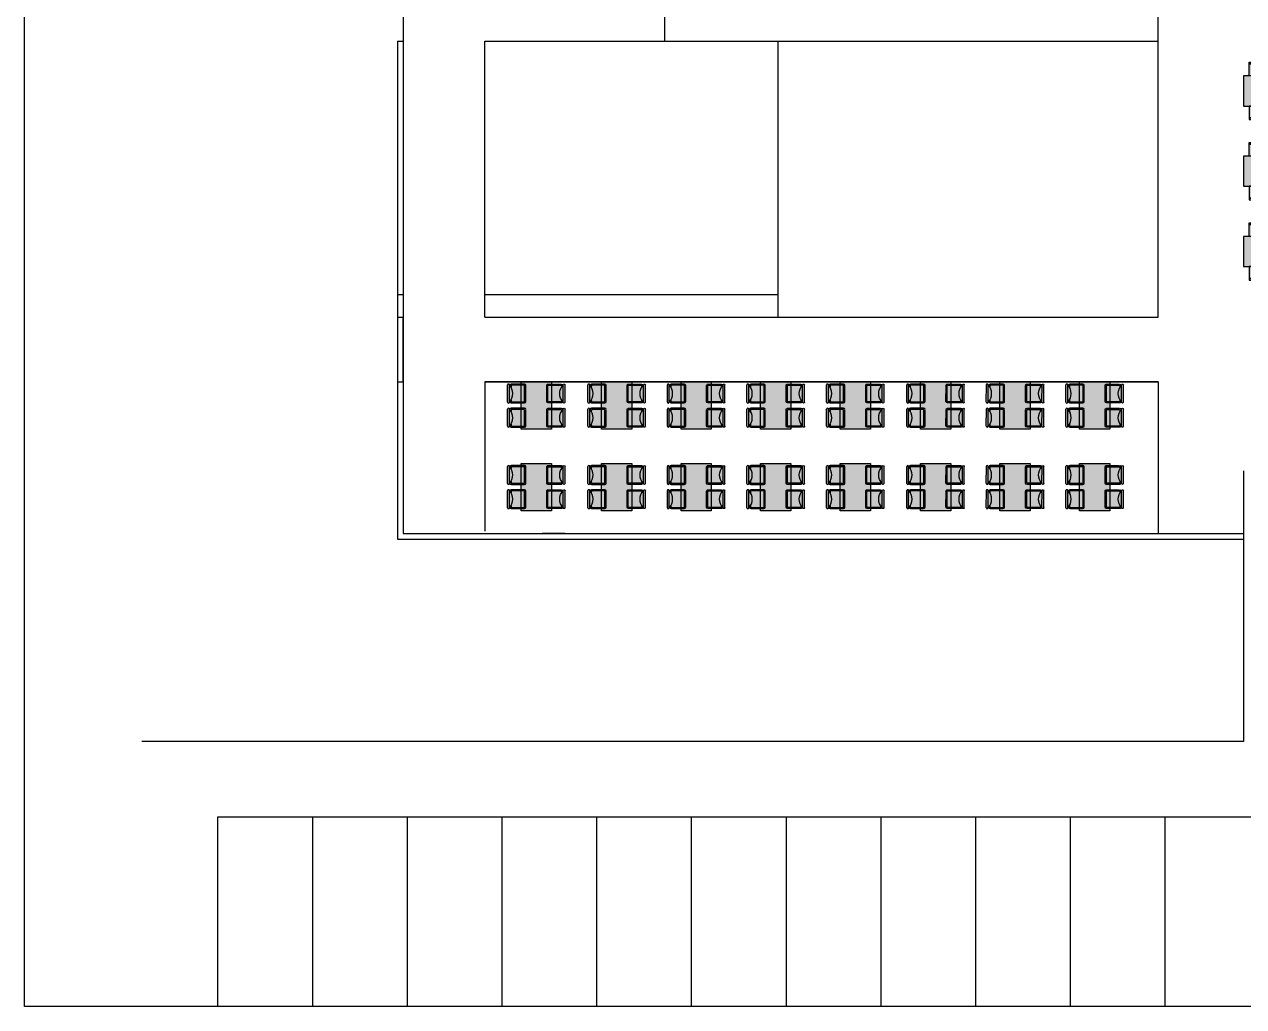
# Model space of a CAD drawing. Header units: inches. Extents: x -55 to 600, y -103 to 167.
# Drawn here: x 375.55 to 407.73, y 22.7 to 48.63 of the extents above; entities that cross this region are included whole.
import ezdxf

# ---------------------------------------------------------------- set-up
doc = ezdxf.new("R2010")
doc.units = ezdxf.units.IN
doc.header["$MEASUREMENT"] = 0
doc.layers.add('AI-Hatch mob', color=254, linetype='Continuous')
doc.layers.add('AI-Mob', color=2, linetype='Continuous')

# ---------------------------------------------------------------- blocks, each defined once
blk = doc.blocks.new('Mesa Retangular 1600x800mm - 04 lugares')
at = {"layer": 'AI-Hatch mob'}
for points in [[(-0.76, 1.45), (-0.76, 0.95), (-0.715, 0.95), (-0.715, 1.45)], [(-0.715, 1.45), (-0.715, 0.95), (-0.4, 0.95), (-0.4, 1.45)], [(0.715, 1.45), (0.715, 0.95), (0.4, 0.95), (0.4, 1.45)], [(0.76, 1.45), (0.76, 0.95), (0.715, 0.95), (0.715, 1.45)], [(-0.76, 0.15), (-0.76, 0.65), (-0.715, 0.65), (-0.715, 0.15)], [(-0.715, 0.15), (-0.715, 0.65), (-0.4, 0.65), (-0.4, 0.15)], [(0.715, 0.15), (0.715, 0.65), (0.4, 0.65), (0.4, 0.15)], [(0.76, 0.15), (0.76, 0.65), (0.715, 0.65), (0.715, 0.15)]]:
    blk.add_hatch(color=254, dxfattribs=at).paths.add_polyline_path(points)
at = {"layer": 'AI-Hatch mob', "ltscale": 20}
h = blk.add_hatch(color=254, dxfattribs=at)
h.dxf.hatch_style = 1
h.paths.add_polyline_path([(0.4, 0), (0.4, 1.6), (-0.4, 1.6), (-0.4, 0)])
for points in [[(-0.76, 1.45), (-0.76, 0.95), (-0.715, 0.95), (-0.715, 1.45)], [(-0.715, 1.45), (-0.715, 0.95), (-0.4, 0.95), (-0.4, 1.45)], [(0.4, 0), (0.4, 1.6), (-0.4, 1.6), (-0.4, 0)], [(0.715, 1.45), (0.715, 0.95), (0.4, 0.95), (0.4, 1.45)], [(0.76, 1.45), (0.76, 0.95), (0.715, 0.95), (0.715, 1.45)], [(-0.76, 0.15), (-0.76, 0.65), (-0.715, 0.65), (-0.715, 0.15)], [(-0.715, 0.15), (-0.715, 0.65), (-0.4, 0.65), (-0.4, 0.15)], [(0.715, 0.15), (0.715, 0.65), (0.4, 0.65), (0.4, 0.15)], [(0.76, 0.15), (0.76, 0.65), (0.715, 0.65), (0.715, 0.15)]]:
    blk.add_lwpolyline(points, close=True)
blk = doc.blocks.new('pol3')
for p, q in [((-0.264, -0.057), (0.264, 0.057)), ((-0.268, -0.181), (-0.18, -0.586)), ((-0.251, -0.116), (0.277, -0.001)), ((-0.232, -0.127), (-0.233, -0.127)), ((-0.231, -0.173), (-0.143, -0.578)), ((-0.172, -0.152), (-0.225, -0.164)), ((0.273, -0.056), (0.22, -0.067)), ((0.265, -0.019), (0.263, -0.02)), ((0.37, -0.467), (0.282, -0.062)), ((0.407, -0.459), (0.319, -0.054)), ((-0.134, -0.584), (0.364, -0.476)), ((-0.126, -0.621), (0.372, -0.513))]:
    blk.add_line(p, q)
for centre, radius, start, end in [((0.27, 0.028), 0.03, 282.2308, 102.2308), ((-0.258, -0.087), 0.03, 102.2308, 282.2308), ((-0.224, -0.171), 0.045, 102.2308, 192.2308), ((-0.048, 0.22), 0.393, 238.779, 325.6827), ((-0.224, -0.171), 0.0075, 102.2308, 192.2308), ((0.275, -0.063), 0.045, 12.2308, 102.2308), ((0.275, -0.063), 0.0075, 12.2308, 102.2308), ((-0.136, -0.577), 0.045, 192.2308, 282.2308), ((-0.136, -0.577), 0.0075, 192.2308, 282.2308), ((0.363, -0.469), 0.0075, 282.2308, 12.2308), ((0.363, -0.469), 0.045, 282.2308, 12.2308)]:
    blk.add_arc(centre, radius, start, end)
blk = doc.blocks.new('kjhgf')
at = {"layer": 'AI-Hatch mob', "true_color": 0xe1d8b7}
h = blk.add_hatch(color=254, dxfattribs=at)
h.paths.add_polyline_path([(280.212, -8.208, 0.414214), (280.174, -8.17), (279.828, -8.17, 0.414214), (279.791, -8.208), (279.791, -8.209, -0.04125), (279.822, -8.253), (279.822, -8.208, -0.414214), (279.828, -8.201), (280.174, -8.201, -0.414214), (280.181, -8.208), (280.181, -8.633, -0.414214), (280.174, -8.639), (279.828, -8.639, -0.414214), (279.822, -8.633), (279.822, -8.587, -0.04125), (279.791, -8.631), (279.791, -8.633, 0.414214), (279.828, -8.67), (280.174, -8.67, 0.414214), (280.212, -8.633)])
h.paths.add_polyline_path([(280.181, -8.208, 0.414214), (280.174, -8.201), (279.828, -8.201, 0.414214), (279.822, -8.208), (279.822, -8.253, -0.274688), (279.822, -8.587), (279.822, -8.633, 0.414214), (279.828, -8.639), (280.174, -8.639, 0.414214), (280.181, -8.633)], flags=16)
h.paths.add_polyline_path([(279.778, -8.645, 0.398472), (279.778, -8.195)])
h.paths.add_polyline_path([(279.728, -8.645, 1), (279.778, -8.645), (279.778, -8.195, 1), (279.728, -8.195)])
at = {"layer": 'AI-Hatch mob', "true_color": 0xd3bf96}
h = blk.add_hatch(color=9, dxfattribs=at)
h.paths.add_polyline_path([(279.822, -8.587, -0.04125), (279.791, -8.631), (279.791, -8.633, 0.414214), (279.828, -8.67), (280.174, -8.67, 0.414214), (280.212, -8.633), (280.212, -8.208, 0.414214), (280.174, -8.17), (279.828, -8.17, 0.414214), (279.791, -8.208), (279.791, -8.209, -0.04125), (279.822, -8.253), (279.822, -8.208, -0.414214), (279.828, -8.201), (280.174, -8.201, -0.414214), (280.181, -8.208), (280.181, -8.633, -0.414214), (280.174, -8.639), (279.828, -8.639, -0.414214), (279.822, -8.633)])
h.paths.add_polyline_path([(279.778, -8.645, 0.398472), (279.778, -8.195)])
at = {"layer": 'AI-Hatch mob'}
blk.add_hatch(color=31, dxfattribs=at).paths.add_polyline_path([(280.088, -8.114), (280.888, -8.114), (280.888, -9.364), (280.088, -9.364)])
at = {"layer": 'AI-Hatch mob', "true_color": 0xe1d8b7}
h = blk.add_hatch(color=254, dxfattribs=at)
h.paths.add_polyline_path([(280.764, -8.208, -0.414214), (280.801, -8.17), (281.147, -8.17, -0.414214), (281.185, -8.208), (281.185, -8.209, 0.04125), (281.154, -8.253), (281.154, -8.208, 0.414214), (281.147, -8.201), (280.801, -8.201, 0.414214), (280.795, -8.208), (280.795, -8.633, 0.414214), (280.801, -8.639), (281.147, -8.639, 0.414214), (281.154, -8.633), (281.154, -8.587, 0.04125), (281.185, -8.631), (281.185, -8.633, -0.414214), (281.147, -8.67), (280.801, -8.67, -0.414214), (280.764, -8.633)])
h.paths.add_polyline_path([(280.795, -8.208, -0.414214), (280.801, -8.201), (281.147, -8.201, -0.414214), (281.154, -8.208), (281.154, -8.253, 0.274688), (281.154, -8.587), (281.154, -8.633, -0.414214), (281.147, -8.639), (280.801, -8.639, -0.414214), (280.795, -8.633)], flags=16)
h.paths.add_polyline_path([(281.197, -8.645, -0.398472), (281.197, -8.195)])
h.paths.add_polyline_path([(281.247, -8.645, -1), (281.197, -8.645), (281.197, -8.195, -1), (281.247, -8.195)])
at = {"layer": 'AI-Hatch mob', "true_color": 0xd3bf96}
h = blk.add_hatch(color=9, dxfattribs=at)
h.paths.add_polyline_path([(281.154, -8.587, 0.04125), (281.185, -8.631), (281.185, -8.633, -0.414214), (281.147, -8.67), (280.801, -8.67, -0.414214), (280.764, -8.633), (280.764, -8.208, -0.414214), (280.801, -8.17), (281.147, -8.17, -0.414214), (281.185, -8.208), (281.185, -8.209, 0.04125), (281.154, -8.253), (281.154, -8.208, 0.414214), (281.147, -8.201), (280.801, -8.201, 0.414214), (280.795, -8.208), (280.795, -8.633, 0.414214), (280.801, -8.639), (281.147, -8.639, 0.414214), (281.154, -8.633)])
h.paths.add_polyline_path([(281.197, -8.645, -0.398472), (281.197, -8.195)])
at = {"layer": 'AI-Hatch mob', "true_color": 0xe1d8b7}
h = blk.add_hatch(color=254, dxfattribs=at)
h.paths.add_polyline_path([(280.212, -8.846, 0.414214), (280.174, -8.809), (279.828, -8.809, 0.414214), (279.791, -8.846), (279.791, -8.848, -0.04125), (279.822, -8.892), (279.822, -8.846, -0.414214), (279.828, -8.84), (280.174, -8.84, -0.414214), (280.181, -8.846), (280.181, -9.271, -0.414214), (280.174, -9.277), (279.828, -9.277, -0.414214), (279.822, -9.271), (279.822, -9.226, -0.04125), (279.791, -9.27), (279.791, -9.271, 0.414214), (279.828, -9.309), (280.174, -9.309, 0.414214), (280.212, -9.271)])
h.paths.add_polyline_path([(280.181, -8.846, 0.414214), (280.174, -8.84), (279.828, -8.84, 0.414214), (279.822, -8.846), (279.822, -8.892, -0.274688), (279.822, -9.226), (279.822, -9.271, 0.414214), (279.828, -9.277), (280.174, -9.277, 0.414214), (280.181, -9.271)], flags=16)
h.paths.add_polyline_path([(279.778, -9.284, 0.398472), (279.778, -8.834)])
h.paths.add_polyline_path([(279.728, -9.284, 1), (279.778, -9.284), (279.778, -8.834, 1), (279.728, -8.834)])
at = {"layer": 'AI-Hatch mob', "true_color": 0xd3bf96}
h = blk.add_hatch(color=9, dxfattribs=at)
h.paths.add_polyline_path([(279.822, -9.226, -0.04125), (279.791, -9.27), (279.791, -9.271, 0.414214), (279.828, -9.309), (280.174, -9.309, 0.414214), (280.212, -9.271), (280.212, -8.846, 0.414214), (280.174, -8.809), (279.828, -8.809, 0.414214), (279.791, -8.846), (279.791, -8.848, -0.04125), (279.822, -8.892), (279.822, -8.846, -0.414214), (279.828, -8.84), (280.174, -8.84, -0.414214), (280.181, -8.846), (280.181, -9.271, -0.414214), (280.174, -9.277), (279.828, -9.277, -0.414214), (279.822, -9.271)])
h.paths.add_polyline_path([(279.778, -9.284, 0.398472), (279.778, -8.834)])
at = {"layer": 'AI-Hatch mob', "true_color": 0xe1d8b7}
h = blk.add_hatch(color=254, dxfattribs=at)
h.paths.add_polyline_path([(280.764, -8.846, -0.414214), (280.801, -8.809), (281.147, -8.809, -0.414214), (281.185, -8.846), (281.185, -8.848, 0.04125), (281.154, -8.892), (281.154, -8.846, 0.414214), (281.147, -8.84), (280.801, -8.84, 0.414214), (280.795, -8.846), (280.795, -9.271, 0.414214), (280.801, -9.277), (281.147, -9.277, 0.414214), (281.154, -9.271), (281.154, -9.226, 0.04125), (281.185, -9.27), (281.185, -9.271, -0.414214), (281.147, -9.309), (280.801, -9.309, -0.414214), (280.764, -9.271)])
h.paths.add_polyline_path([(280.795, -8.846, -0.414214), (280.801, -8.84), (281.147, -8.84, -0.414214), (281.154, -8.846), (281.154, -8.892, 0.274688), (281.154, -9.226), (281.154, -9.271, -0.414214), (281.147, -9.277), (280.801, -9.277, -0.414214), (280.795, -9.271)], flags=16)
h.paths.add_polyline_path([(281.197, -9.284, -0.398472), (281.197, -8.834)])
h.paths.add_polyline_path([(281.247, -9.284, -1), (281.197, -9.284), (281.197, -8.834, -1), (281.247, -8.834)])
at = {"layer": 'AI-Hatch mob', "true_color": 0xd3bf96}
h = blk.add_hatch(color=9, dxfattribs=at)
h.paths.add_polyline_path([(281.154, -9.226, 0.04125), (281.185, -9.27), (281.185, -9.271, -0.414214), (281.147, -9.309), (280.801, -9.309, -0.414214), (280.764, -9.271), (280.764, -8.846, -0.414214), (280.801, -8.809), (281.147, -8.809, -0.414214), (281.185, -8.846), (281.185, -8.848, 0.04125), (281.154, -8.892), (281.154, -8.846, 0.414214), (281.147, -8.84), (280.801, -8.84, 0.414214), (280.795, -8.846), (280.795, -9.271, 0.414214), (280.801, -9.277), (281.147, -9.277, 0.414214), (281.154, -9.271)])
h.paths.add_polyline_path([(281.197, -9.284, -0.398472), (281.197, -8.834)])
at = {"layer": 'AI-Mob'}
blk.add_lwpolyline([(280.088, -8.114), (280.888, -8.114), (280.888, -9.364), (280.088, -9.364)], close=True, dxfattribs=at)
for p, xscale, yscale, zscale, rotation in [((279.728, -8.42), 0.8333333333333629, 0.8333333333333629, 0.8333333333333629, 77.76917747799142), ((281.247, -8.42), -0.8333333333333447, 0.8333333333333712, 0.8333333333333744, 282.2308225220488), ((279.728, -9.059), 0.8333333333333629, 0.8333333333333629, 0.8333333333333629, 77.76917747799142), ((281.247, -9.059), -0.8333333333333447, 0.8333333333333712, 0.8333333333333744, 282.2308225220488)]:
    blk.add_blockref('pol3', p, dxfattribs=dict(at, xscale=xscale, yscale=yscale, zscale=zscale, rotation=rotation))

msp = doc.modelspace()

# ---------------------------------------------------------------- linework, layer by layer
for p, q in [((375.551, 22.701), (375.551, 66.701)), ((385.551, 55.951), (385.551, 35.191)), ((392.451, 48.189), (392.451, 55.951)), ((385.401, 48.189), (385.401, 35.041)), ((385.401, 48.189), (385.551, 48.189)), ((385.551, 48.189), (385.551, 35.191)), ((387.701, 48.189), (405.473, 48.189)), ((387.701, 40.901), (387.701, 48.189)), ((395.437, 48.189), (395.437, 40.901)), ((385.401, 41.501), (385.551, 41.501)), ((387.701, 41.501), (395.437, 41.501)), ((385.401, 40.901), (385.551, 40.901)), ((387.701, 40.901), (405.473, 40.901)), ((385.401, 39.191), (385.551, 39.191)), ((387.701, 39.191), (405.473, 39.191)), ((387.701, 39.191), (387.701, 35.253)), ((405.473, 39.191), (405.473, 35.191)), ((407.728, 36.841), (407.728, 29.701)), ((385.551, 35.191), (407.728, 35.191)), ((389.82, 35.191), (389.22, 35.191)), ((389.82, 35.191), (389.82, 35.191)), ((385.401, 35.041), (407.728, 35.041)), ((407.728, 29.701), (378.651, 29.701)), ((408.151, 27.701), (380.651, 27.701)), ((380.651, 27.701), (380.651, 22.701)), ((383.151, 27.701), (383.151, 22.701)), ((385.651, 27.701), (385.651, 22.701)), ((388.151, 27.701), (388.151, 22.701)), ((390.651, 27.701), (390.651, 22.701)), ((393.151, 27.701), (393.151, 22.701)), ((395.651, 27.701), (395.651, 22.701)), ((398.151, 27.701), (398.151, 22.701)), ((400.651, 27.701), (400.651, 22.701)), ((403.151, 27.701), (403.151, 22.701)), ((405.651, 27.701), (405.651, 22.701)), ((450.551, 22.701), (375.551, 22.701))]:
    msp.add_line(p, q)
for points in [[(405.473, 48.189), (405.473, 55.951)], [(405.473, 40.901), (405.473, 48.189)], [(385.551, 39.191), (385.551, 39.191), (385.551, 40.901)], [(387.701, 40.901), (405.473, 40.901)], [(403.858, 40.901), (405.473, 40.901)], [(405.473, 39.191), (387.701, 39.191)], [(403.858, 39.191), (401.451, 39.191)], [(405.473, 39.191), (403.858, 39.191)]]:
    msp.add_lwpolyline(points)

# ---------------------------------------------------------------- block references
for p in [(108.573, 47.305), (110.692, 47.305), (112.792, 47.305), (114.892, 47.305), (116.992, 47.305), (119.11, 47.305), (121.21, 47.305), (123.31, 47.305), (108.573, 45.155), (110.692, 45.155), (112.792, 45.155), (114.892, 45.155), (116.992, 45.155), (119.11, 45.155), (121.21, 45.155), (123.31, 45.155)]:
    msp.add_blockref('kjhgf', p)
at = {"layer": 'AI-Mob', "rotation": 90}
for p in [(409.328, 46.874), (409.328, 44.754), (409.328, 42.634)]:
    msp.add_blockref('Mesa Retangular 1600x800mm - 04 lugares', p, dxfattribs=at)

doc.saveas('drawing.dxf')
